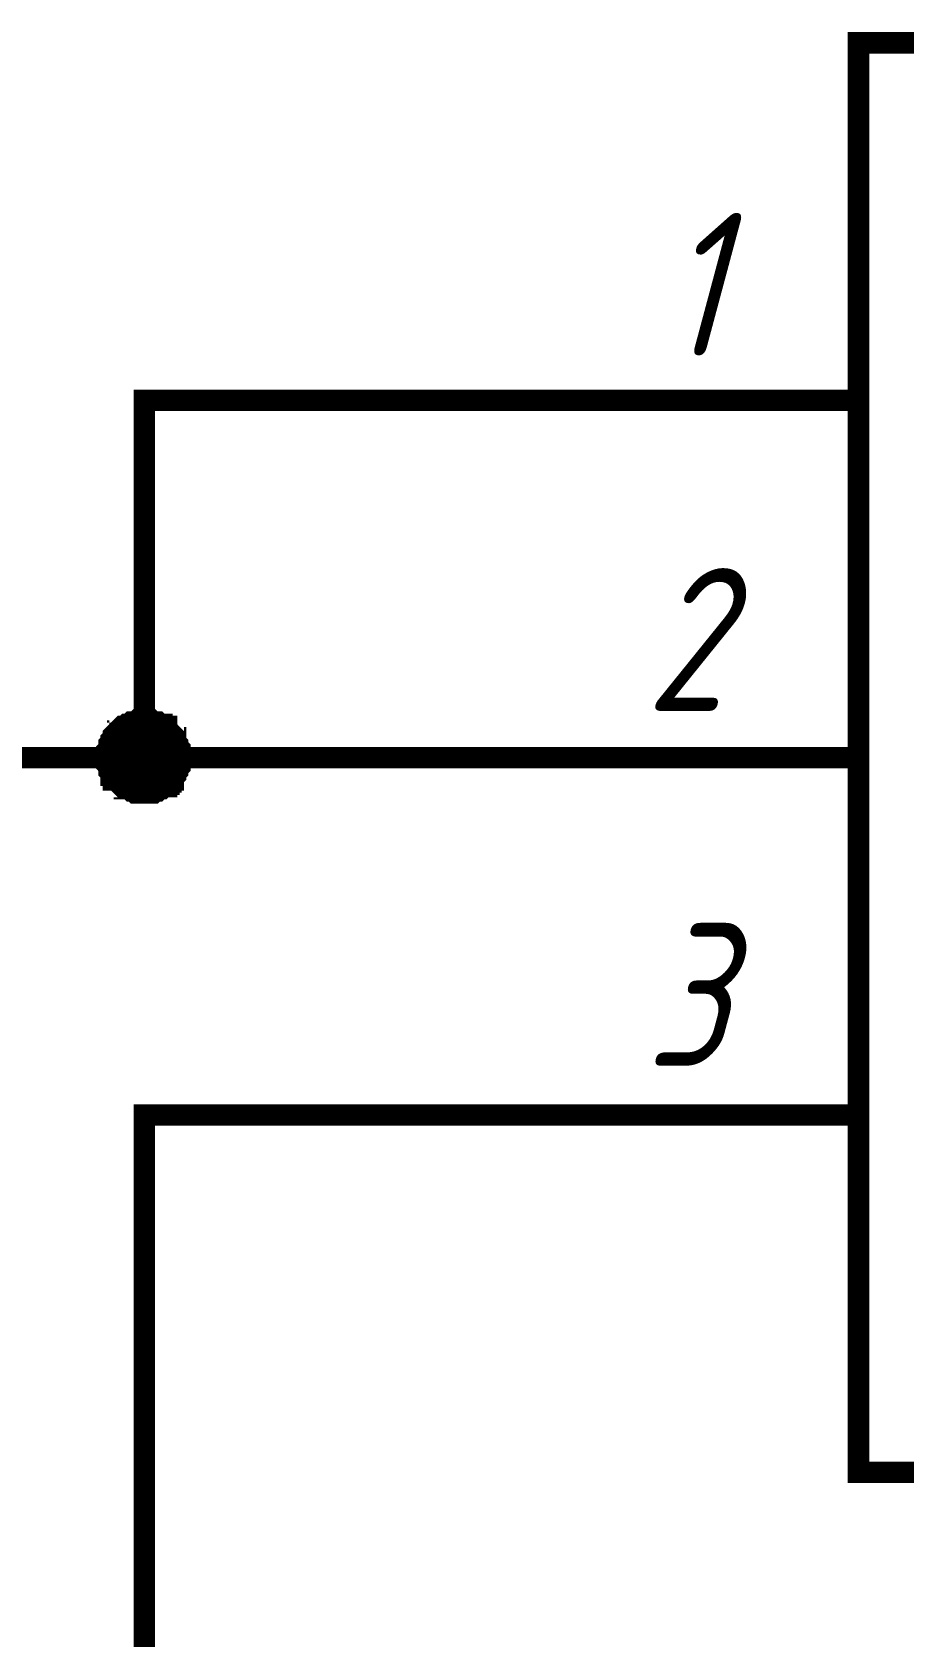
# Model space of a CAD drawing. Extents: x 260 to 1101, y 70 to 664.
# Drawn here: x 430.1 to 442.31, y 139.47 to 161.93 of the extents above; entities that cross this region are included whole.
import ezdxf

# ---------------------------------------------------------------- set-up
doc = ezdxf.new("R2010")
doc.units = 0
doc.header["$MEASUREMENT"] = 0
doc.layers.add('Sheet', color=255, linetype='CONTINUOUS')
doc.styles.add('GOST type A0', font='', dxfattribs={"oblique": 15, "height": 3.5})
doc.styles.get('GOST type A0').set_extended_font_data('GOST type A')

msp = doc.modelspace()

# ---------------------------------------------------------------- linework, layer by layer
at = {"layer": 'Sheet', "const_width": 0.3}
msp.add_lwpolyline([(441.673, 161.776), (466.642, 161.776), (466.642, 141.769), (441.673, 141.769), (441.673, 161.776)], close=True, dxfattribs=at)
at = {"layer": 'Sheet'}
for points, const_width in [([(431.673, 151.773), (431.673, 156.774), (439.158, 156.774)], 0.3), ([(441.673, 156.774), (439.158, 156.774)], 0.3), ([(431.145, 151.773), (431.145, 151.804), (431.145, 151.835), (431.145, 151.835), (431.145, 151.866), (431.176, 151.897), (431.176, 151.928), (431.176, 151.959), (431.176, 151.959), (431.207, 151.99), (431.207, 152.021), (431.238, 152.052), (431.238, 152.052), (431.238, 152.083), (431.269, 152.114), (431.3, 152.114), (431.3, 152.146), (431.331, 152.146), (431.331, 152.177), (431.362, 152.208), (431.394, 152.208), (431.394, 152.208), (431.425, 152.239), (431.456, 152.239), (431.487, 152.27), (431.487, 152.27), (431.518, 152.27), (431.549, 152.27), (431.58, 152.301), (431.611, 152.301), (431.611, 152.301), (431.642, 152.301), (431.673, 152.301)], 0.3), ([(431.145, 151.773), (431.145, 151.804), (431.145, 151.835), (431.145, 151.835), (431.145, 151.866), (431.176, 151.897), (431.176, 151.928), (431.176, 151.959), (431.176, 151.959), (431.207, 151.99), (431.207, 152.021), (431.238, 152.052), (431.238, 152.052), (431.238, 152.083), (431.269, 152.114), (431.3, 152.114), (431.3, 152.146), (431.331, 152.146), (431.331, 152.177), (431.362, 152.208), (431.394, 152.208), (431.394, 152.208), (431.425, 152.239), (431.456, 152.239), (431.487, 152.27), (431.487, 152.27), (431.518, 152.27), (431.549, 152.27), (431.58, 152.301), (431.611, 152.301), (431.611, 152.301), (431.642, 152.301), (431.673, 152.301)], 0.3), ([(431.145, 151.773), (431.145, 151.804), (431.145, 151.835), (431.145, 151.835), (431.145, 151.866), (431.176, 151.897), (431.176, 151.928), (431.176, 151.959), (431.176, 151.959), (431.207, 151.99), (431.207, 152.021), (431.238, 152.052), (431.238, 152.052), (431.238, 152.083), (431.269, 152.114), (431.3, 152.114), (431.3, 152.146), (431.331, 152.146), (431.331, 152.177), (431.362, 152.208), (431.394, 152.208), (431.394, 152.208), (431.425, 152.239), (431.456, 152.239), (431.487, 152.27), (431.487, 152.27), (431.518, 152.27), (431.549, 152.27), (431.58, 152.301), (431.611, 152.301), (431.611, 152.301), (431.642, 152.301), (431.673, 152.301)], 0.3), ([(431.145, 151.773), (431.145, 151.804), (431.145, 151.835), (431.145, 151.835), (431.145, 151.866), (431.176, 151.897), (431.176, 151.928), (431.176, 151.959), (431.176, 151.959), (431.207, 151.99), (431.207, 152.021), (431.238, 152.052), (431.238, 152.052), (431.238, 152.083), (431.269, 152.114), (431.3, 152.114), (431.3, 152.146), (431.331, 152.146), (431.331, 152.177), (431.362, 152.208), (431.394, 152.208), (431.394, 152.208), (431.425, 152.239), (431.456, 152.239), (431.487, 152.27), (431.487, 152.27), (431.518, 152.27), (431.549, 152.27), (431.58, 152.301), (431.611, 152.301), (431.611, 152.301), (431.642, 152.301), (431.673, 152.301)], 0.3), ([(431.145, 151.773), (431.145, 151.804), (431.145, 151.835), (431.145, 151.835), (431.145, 151.866), (431.176, 151.897), (431.176, 151.928), (431.176, 151.959), (431.176, 151.959), (431.207, 151.99), (431.207, 152.021), (431.238, 152.052), (431.238, 152.052), (431.238, 152.083), (431.269, 152.114), (431.3, 152.114), (431.3, 152.146), (431.331, 152.146), (431.331, 152.177), (431.362, 152.208), (431.394, 152.208), (431.394, 152.208), (431.425, 152.239), (431.456, 152.239), (431.487, 152.27), (431.487, 152.27), (431.518, 152.27), (431.549, 152.27), (431.58, 152.301), (431.611, 152.301), (431.611, 152.301), (431.642, 152.301), (431.673, 152.301)], 0.0991), ([(431.145, 151.773), (431.145, 151.804), (431.145, 151.835), (431.145, 151.835), (431.145, 151.866), (431.176, 151.897), (431.176, 151.928), (431.176, 151.959), (431.176, 151.959), (431.207, 151.99), (431.207, 152.021), (431.238, 152.052), (431.238, 152.052), (431.238, 152.083), (431.269, 152.114), (431.3, 152.114), (431.3, 152.146), (431.331, 152.146), (431.331, 152.177), (431.362, 152.208), (431.394, 152.208), (431.394, 152.208), (431.425, 152.239), (431.456, 152.239), (431.487, 152.27), (431.487, 152.27), (431.518, 152.27), (431.549, 152.27), (431.58, 152.301), (431.611, 152.301), (431.611, 152.301), (431.642, 152.301), (431.673, 152.301)], 0.0991), ([(431.145, 151.773), (431.145, 151.804), (431.145, 151.835), (431.145, 151.835), (431.145, 151.866), (431.176, 151.897), (431.176, 151.928), (431.176, 151.959), (431.176, 151.959), (431.207, 151.99), (431.207, 152.021), (431.238, 152.052), (431.238, 152.052), (431.238, 152.083), (431.269, 152.114), (431.3, 152.114), (431.3, 152.146), (431.331, 152.146), (431.331, 152.177), (431.362, 152.208), (431.394, 152.208), (431.394, 152.208), (431.425, 152.239), (431.456, 152.239), (431.487, 152.27), (431.487, 152.27), (431.518, 152.27), (431.549, 152.27), (431.58, 152.301), (431.611, 152.301), (431.611, 152.301), (431.642, 152.301), (431.673, 152.301)], 0.0991), ([(431.145, 151.773), (431.145, 151.804), (431.145, 151.835), (431.145, 151.835), (431.145, 151.866), (431.176, 151.897), (431.176, 151.928), (431.176, 151.959), (431.176, 151.959), (431.207, 151.99), (431.207, 152.021), (431.238, 152.052), (431.238, 152.052), (431.238, 152.083), (431.269, 152.114), (431.3, 152.114), (431.3, 152.146), (431.331, 152.146), (431.331, 152.177), (431.362, 152.208), (431.394, 152.208), (431.394, 152.208), (431.425, 152.239), (431.456, 152.239), (431.487, 152.27), (431.487, 152.27), (431.518, 152.27), (431.549, 152.27), (431.58, 152.301), (431.611, 152.301), (431.611, 152.301), (431.642, 152.301), (431.673, 152.301)], 0.0991), ([(431.673, 152.301), (431.673, 152.301)], 0.3), ([(431.673, 152.301), (431.704, 152.301), (431.735, 152.301), (431.735, 152.301), (431.766, 152.301), (431.797, 152.27), (431.828, 152.27), (431.859, 152.27), (431.859, 152.27), (431.89, 152.239), (431.921, 152.239), (431.921, 152.208), (431.953, 152.208), (431.984, 152.208), (431.984, 152.177), (432.015, 152.146), (432.015, 152.146), (432.046, 152.114), (432.046, 152.114), (432.077, 152.083), (432.077, 152.052), (432.108, 152.052), (432.108, 152.021), (432.108, 151.99), (432.139, 151.959), (432.139, 151.959), (432.139, 151.928), (432.17, 151.897), (432.17, 151.866), (432.17, 151.835), (432.17, 151.835), (432.17, 151.804), (432.17, 151.773)], 0.3), ([(431.673, 152.301), (431.673, 152.301)], 0.3), ([(431.673, 152.301), (431.704, 152.301), (431.735, 152.301), (431.735, 152.301), (431.766, 152.301), (431.797, 152.27), (431.828, 152.27), (431.859, 152.27), (431.859, 152.27), (431.89, 152.239), (431.921, 152.239), (431.921, 152.208), (431.953, 152.208), (431.984, 152.208), (431.984, 152.177), (432.015, 152.146), (432.015, 152.146), (432.046, 152.114), (432.046, 152.114), (432.077, 152.083), (432.077, 152.052), (432.108, 152.052), (432.108, 152.021), (432.108, 151.99), (432.139, 151.959), (432.139, 151.959), (432.139, 151.928), (432.17, 151.897), (432.17, 151.866), (432.17, 151.835), (432.17, 151.835), (432.17, 151.804), (432.17, 151.773)], 0.3), ([(431.673, 152.301), (431.673, 152.301)], 0.3), ([(431.673, 152.301), (431.704, 152.301), (431.735, 152.301), (431.735, 152.301), (431.766, 152.301), (431.797, 152.27), (431.828, 152.27), (431.859, 152.27), (431.859, 152.27), (431.89, 152.239), (431.921, 152.239), (431.921, 152.208), (431.953, 152.208), (431.984, 152.208), (431.984, 152.177), (432.015, 152.146), (432.015, 152.146), (432.046, 152.114), (432.046, 152.114), (432.077, 152.083), (432.077, 152.052), (432.108, 152.052), (432.108, 152.021), (432.108, 151.99), (432.139, 151.959), (432.139, 151.959), (432.139, 151.928), (432.17, 151.897), (432.17, 151.866), (432.17, 151.835), (432.17, 151.835), (432.17, 151.804), (432.17, 151.773)], 0.3), ([(431.673, 152.301), (431.673, 152.301)], 0.3), ([(431.673, 152.301), (431.704, 152.301), (431.735, 152.301), (431.735, 152.301), (431.766, 152.301), (431.797, 152.27), (431.828, 152.27), (431.859, 152.27), (431.859, 152.27), (431.89, 152.239), (431.921, 152.239), (431.921, 152.208), (431.953, 152.208), (431.984, 152.208), (431.984, 152.177), (432.015, 152.146), (432.015, 152.146), (432.046, 152.114), (432.046, 152.114), (432.077, 152.083), (432.077, 152.052), (432.108, 152.052), (432.108, 152.021), (432.108, 151.99), (432.139, 151.959), (432.139, 151.959), (432.139, 151.928), (432.17, 151.897), (432.17, 151.866), (432.17, 151.835), (432.17, 151.835), (432.17, 151.804), (432.17, 151.773)], 0.3), ([(431.673, 152.301), (431.673, 152.301)], 0.0991), ([(431.673, 152.301), (431.704, 152.301), (431.735, 152.301), (431.735, 152.301), (431.766, 152.301), (431.797, 152.27), (431.828, 152.27), (431.859, 152.27), (431.859, 152.27), (431.89, 152.239), (431.921, 152.239), (431.921, 152.208), (431.953, 152.208), (431.984, 152.208), (431.984, 152.177), (432.015, 152.146), (432.015, 152.146), (432.046, 152.114), (432.046, 152.114), (432.077, 152.083), (432.077, 152.052), (432.108, 152.052), (432.108, 152.021), (432.108, 151.99), (432.139, 151.959), (432.139, 151.959), (432.139, 151.928), (432.17, 151.897), (432.17, 151.866), (432.17, 151.835), (432.17, 151.835), (432.17, 151.804), (432.17, 151.773)], 0.0991), ([(431.673, 152.301), (431.673, 152.301)], 0.0991), ([(431.673, 152.301), (431.704, 152.301), (431.735, 152.301), (431.735, 152.301), (431.766, 152.301), (431.797, 152.27), (431.828, 152.27), (431.859, 152.27), (431.859, 152.27), (431.89, 152.239), (431.921, 152.239), (431.921, 152.208), (431.953, 152.208), (431.984, 152.208), (431.984, 152.177), (432.015, 152.146), (432.015, 152.146), (432.046, 152.114), (432.046, 152.114), (432.077, 152.083), (432.077, 152.052), (432.108, 152.052), (432.108, 152.021), (432.108, 151.99), (432.139, 151.959), (432.139, 151.959), (432.139, 151.928), (432.17, 151.897), (432.17, 151.866), (432.17, 151.835), (432.17, 151.835), (432.17, 151.804), (432.17, 151.773)], 0.0991), ([(431.673, 152.301), (431.673, 152.301)], 0.0991), ([(431.673, 152.301), (431.704, 152.301), (431.735, 152.301), (431.735, 152.301), (431.766, 152.301), (431.797, 152.27), (431.828, 152.27), (431.859, 152.27), (431.859, 152.27), (431.89, 152.239), (431.921, 152.239), (431.921, 152.208), (431.953, 152.208), (431.984, 152.208), (431.984, 152.177), (432.015, 152.146), (432.015, 152.146), (432.046, 152.114), (432.046, 152.114), (432.077, 152.083), (432.077, 152.052), (432.108, 152.052), (432.108, 152.021), (432.108, 151.99), (432.139, 151.959), (432.139, 151.959), (432.139, 151.928), (432.17, 151.897), (432.17, 151.866), (432.17, 151.835), (432.17, 151.835), (432.17, 151.804), (432.17, 151.773)], 0.0991), ([(431.673, 152.301), (431.673, 152.301)], 0.0991), ([(431.673, 152.301), (431.704, 152.301), (431.735, 152.301), (431.735, 152.301), (431.766, 152.301), (431.797, 152.27), (431.828, 152.27), (431.859, 152.27), (431.859, 152.27), (431.89, 152.239), (431.921, 152.239), (431.921, 152.208), (431.953, 152.208), (431.984, 152.208), (431.984, 152.177), (432.015, 152.146), (432.015, 152.146), (432.046, 152.114), (432.046, 152.114), (432.077, 152.083), (432.077, 152.052), (432.108, 152.052), (432.108, 152.021), (432.108, 151.99), (432.139, 151.959), (432.139, 151.959), (432.139, 151.928), (432.17, 151.897), (432.17, 151.866), (432.17, 151.835), (432.17, 151.835), (432.17, 151.804), (432.17, 151.773)], 0.0991), ([(439.158, 151.773), (431.673, 151.773), (421.673, 151.773), (421.673, 144.286)], 0.3), ([(431.673, 151.276), (431.642, 151.276), (431.611, 151.276), (431.611, 151.276), (431.58, 151.276), (431.549, 151.276), (431.518, 151.307), (431.487, 151.307), (431.487, 151.307), (431.456, 151.338), (431.425, 151.338), (431.394, 151.338), (431.394, 151.369), (431.362, 151.369), (431.331, 151.4), (431.331, 151.4), (431.3, 151.431), (431.3, 151.431), (431.269, 151.462), (431.238, 151.462), (431.238, 151.493), (431.238, 151.524), (431.207, 151.524), (431.207, 151.555), (431.176, 151.586), (431.176, 151.586), (431.176, 151.617), (431.176, 151.648), (431.145, 151.68), (431.145, 151.711), (431.145, 151.711), (431.145, 151.742), (431.145, 151.773)], 0.3), ([(431.145, 151.773), (431.145, 151.773)], 0.3), ([(431.673, 151.276), (431.642, 151.276), (431.611, 151.276), (431.611, 151.276), (431.58, 151.276), (431.549, 151.276), (431.518, 151.307), (431.487, 151.307), (431.487, 151.307), (431.456, 151.338), (431.425, 151.338), (431.394, 151.338), (431.394, 151.369), (431.362, 151.369), (431.331, 151.4), (431.331, 151.4), (431.3, 151.431), (431.3, 151.431), (431.269, 151.462), (431.238, 151.462), (431.238, 151.493), (431.238, 151.524), (431.207, 151.524), (431.207, 151.555), (431.176, 151.586), (431.176, 151.586), (431.176, 151.617), (431.176, 151.648), (431.145, 151.68), (431.145, 151.711), (431.145, 151.711), (431.145, 151.742), (431.145, 151.773)], 0.3), ([(431.145, 151.773), (431.145, 151.773)], 0.3), ([(431.673, 151.276), (431.642, 151.276), (431.611, 151.276), (431.611, 151.276), (431.58, 151.276), (431.549, 151.276), (431.518, 151.307), (431.487, 151.307), (431.487, 151.307), (431.456, 151.338), (431.425, 151.338), (431.394, 151.338), (431.394, 151.369), (431.362, 151.369), (431.331, 151.4), (431.331, 151.4), (431.3, 151.431), (431.3, 151.431), (431.269, 151.462), (431.238, 151.462), (431.238, 151.493), (431.238, 151.524), (431.207, 151.524), (431.207, 151.555), (431.176, 151.586), (431.176, 151.586), (431.176, 151.617), (431.176, 151.648), (431.145, 151.68), (431.145, 151.711), (431.145, 151.711), (431.145, 151.742), (431.145, 151.773)], 0.3), ([(431.145, 151.773), (431.145, 151.773)], 0.3), ([(431.673, 151.276), (431.642, 151.276), (431.611, 151.276), (431.611, 151.276), (431.58, 151.276), (431.549, 151.276), (431.518, 151.307), (431.487, 151.307), (431.487, 151.307), (431.456, 151.338), (431.425, 151.338), (431.394, 151.338), (431.394, 151.369), (431.362, 151.369), (431.331, 151.4), (431.331, 151.4), (431.3, 151.431), (431.3, 151.431), (431.269, 151.462), (431.238, 151.462), (431.238, 151.493), (431.238, 151.524), (431.207, 151.524), (431.207, 151.555), (431.176, 151.586), (431.176, 151.586), (431.176, 151.617), (431.176, 151.648), (431.145, 151.68), (431.145, 151.711), (431.145, 151.711), (431.145, 151.742), (431.145, 151.773)], 0.3), ([(431.145, 151.773), (431.145, 151.773)], 0.3), ([(431.673, 151.276), (431.642, 151.276), (431.611, 151.276), (431.611, 151.276), (431.58, 151.276), (431.549, 151.276), (431.518, 151.307), (431.487, 151.307), (431.487, 151.307), (431.456, 151.338), (431.425, 151.338), (431.394, 151.338), (431.394, 151.369), (431.362, 151.369), (431.331, 151.4), (431.331, 151.4), (431.3, 151.431), (431.3, 151.431), (431.269, 151.462), (431.238, 151.462), (431.238, 151.493), (431.238, 151.524), (431.207, 151.524), (431.207, 151.555), (431.176, 151.586), (431.176, 151.586), (431.176, 151.617), (431.176, 151.648), (431.145, 151.68), (431.145, 151.711), (431.145, 151.711), (431.145, 151.742), (431.145, 151.773)], 0.0991), ([(431.145, 151.773), (431.145, 151.773)], 0.0991), ([(431.673, 151.276), (431.642, 151.276), (431.611, 151.276), (431.611, 151.276), (431.58, 151.276), (431.549, 151.276), (431.518, 151.307), (431.487, 151.307), (431.487, 151.307), (431.456, 151.338), (431.425, 151.338), (431.394, 151.338), (431.394, 151.369), (431.362, 151.369), (431.331, 151.4), (431.331, 151.4), (431.3, 151.431), (431.3, 151.431), (431.269, 151.462), (431.238, 151.462), (431.238, 151.493), (431.238, 151.524), (431.207, 151.524), (431.207, 151.555), (431.176, 151.586), (431.176, 151.586), (431.176, 151.617), (431.176, 151.648), (431.145, 151.68), (431.145, 151.711), (431.145, 151.711), (431.145, 151.742), (431.145, 151.773)], 0.0991), ([(431.145, 151.773), (431.145, 151.773)], 0.0991), ([(431.673, 151.276), (431.642, 151.276), (431.611, 151.276), (431.611, 151.276), (431.58, 151.276), (431.549, 151.276), (431.518, 151.307), (431.487, 151.307), (431.487, 151.307), (431.456, 151.338), (431.425, 151.338), (431.394, 151.338), (431.394, 151.369), (431.362, 151.369), (431.331, 151.4), (431.331, 151.4), (431.3, 151.431), (431.3, 151.431), (431.269, 151.462), (431.238, 151.462), (431.238, 151.493), (431.238, 151.524), (431.207, 151.524), (431.207, 151.555), (431.176, 151.586), (431.176, 151.586), (431.176, 151.617), (431.176, 151.648), (431.145, 151.68), (431.145, 151.711), (431.145, 151.711), (431.145, 151.742), (431.145, 151.773)], 0.0991), ([(431.145, 151.773), (431.145, 151.773)], 0.0991), ([(431.673, 151.276), (431.642, 151.276), (431.611, 151.276), (431.611, 151.276), (431.58, 151.276), (431.549, 151.276), (431.518, 151.307), (431.487, 151.307), (431.487, 151.307), (431.456, 151.338), (431.425, 151.338), (431.394, 151.338), (431.394, 151.369), (431.362, 151.369), (431.331, 151.4), (431.331, 151.4), (431.3, 151.431), (431.3, 151.431), (431.269, 151.462), (431.238, 151.462), (431.238, 151.493), (431.238, 151.524), (431.207, 151.524), (431.207, 151.555), (431.176, 151.586), (431.176, 151.586), (431.176, 151.617), (431.176, 151.648), (431.145, 151.68), (431.145, 151.711), (431.145, 151.711), (431.145, 151.742), (431.145, 151.773)], 0.0991), ([(431.145, 151.773), (431.145, 151.773)], 0.0991), ([(432.17, 151.773), (432.17, 151.742), (432.17, 151.711), (432.17, 151.711), (432.17, 151.68), (432.17, 151.648), (432.139, 151.617), (432.139, 151.586), (432.139, 151.586), (432.108, 151.555), (432.108, 151.524), (432.108, 151.524), (432.077, 151.493), (432.077, 151.462), (432.046, 151.462), (432.046, 151.431), (432.015, 151.431), (432.015, 151.4), (431.984, 151.4), (431.984, 151.369), (431.953, 151.369), (431.921, 151.338), (431.921, 151.338), (431.89, 151.338), (431.859, 151.307), (431.859, 151.307), (431.828, 151.307), (431.797, 151.276), (431.766, 151.276), (431.735, 151.276), (431.735, 151.276), (431.704, 151.276), (431.673, 151.276)], 0.3), ([(432.17, 151.773), (432.17, 151.742), (432.17, 151.711), (432.17, 151.711), (432.17, 151.68), (432.17, 151.648), (432.139, 151.617), (432.139, 151.586), (432.139, 151.586), (432.108, 151.555), (432.108, 151.524), (432.108, 151.524), (432.077, 151.493), (432.077, 151.462), (432.046, 151.462), (432.046, 151.431), (432.015, 151.431), (432.015, 151.4), (431.984, 151.4), (431.984, 151.369), (431.953, 151.369), (431.921, 151.338), (431.921, 151.338), (431.89, 151.338), (431.859, 151.307), (431.859, 151.307), (431.828, 151.307), (431.797, 151.276), (431.766, 151.276), (431.735, 151.276), (431.735, 151.276), (431.704, 151.276), (431.673, 151.276)], 0.3), ([(432.17, 151.773), (432.17, 151.742), (432.17, 151.711), (432.17, 151.711), (432.17, 151.68), (432.17, 151.648), (432.139, 151.617), (432.139, 151.586), (432.139, 151.586), (432.108, 151.555), (432.108, 151.524), (432.108, 151.524), (432.077, 151.493), (432.077, 151.462), (432.046, 151.462), (432.046, 151.431), (432.015, 151.431), (432.015, 151.4), (431.984, 151.4), (431.984, 151.369), (431.953, 151.369), (431.921, 151.338), (431.921, 151.338), (431.89, 151.338), (431.859, 151.307), (431.859, 151.307), (431.828, 151.307), (431.797, 151.276), (431.766, 151.276), (431.735, 151.276), (431.735, 151.276), (431.704, 151.276), (431.673, 151.276)], 0.3), ([(432.17, 151.773), (432.17, 151.742), (432.17, 151.711), (432.17, 151.711), (432.17, 151.68), (432.17, 151.648), (432.139, 151.617), (432.139, 151.586), (432.139, 151.586), (432.108, 151.555), (432.108, 151.524), (432.108, 151.524), (432.077, 151.493), (432.077, 151.462), (432.046, 151.462), (432.046, 151.431), (432.015, 151.431), (432.015, 151.4), (431.984, 151.4), (431.984, 151.369), (431.953, 151.369), (431.921, 151.338), (431.921, 151.338), (431.89, 151.338), (431.859, 151.307), (431.859, 151.307), (431.828, 151.307), (431.797, 151.276), (431.766, 151.276), (431.735, 151.276), (431.735, 151.276), (431.704, 151.276), (431.673, 151.276)], 0.3), ([(432.17, 151.773), (432.17, 151.742), (432.17, 151.711), (432.17, 151.711), (432.17, 151.68), (432.17, 151.648), (432.139, 151.617), (432.139, 151.586), (432.139, 151.586), (432.108, 151.555), (432.108, 151.524), (432.108, 151.524), (432.077, 151.493), (432.077, 151.462), (432.046, 151.462), (432.046, 151.431), (432.015, 151.431), (432.015, 151.4), (431.984, 151.4), (431.984, 151.369), (431.953, 151.369), (431.921, 151.338), (431.921, 151.338), (431.89, 151.338), (431.859, 151.307), (431.859, 151.307), (431.828, 151.307), (431.797, 151.276), (431.766, 151.276), (431.735, 151.276), (431.735, 151.276), (431.704, 151.276), (431.673, 151.276)], 0.0991), ([(432.17, 151.773), (432.17, 151.742), (432.17, 151.711), (432.17, 151.711), (432.17, 151.68), (432.17, 151.648), (432.139, 151.617), (432.139, 151.586), (432.139, 151.586), (432.108, 151.555), (432.108, 151.524), (432.108, 151.524), (432.077, 151.493), (432.077, 151.462), (432.046, 151.462), (432.046, 151.431), (432.015, 151.431), (432.015, 151.4), (431.984, 151.4), (431.984, 151.369), (431.953, 151.369), (431.921, 151.338), (431.921, 151.338), (431.89, 151.338), (431.859, 151.307), (431.859, 151.307), (431.828, 151.307), (431.797, 151.276), (431.766, 151.276), (431.735, 151.276), (431.735, 151.276), (431.704, 151.276), (431.673, 151.276)], 0.0991), ([(432.17, 151.773), (432.17, 151.742), (432.17, 151.711), (432.17, 151.711), (432.17, 151.68), (432.17, 151.648), (432.139, 151.617), (432.139, 151.586), (432.139, 151.586), (432.108, 151.555), (432.108, 151.524), (432.108, 151.524), (432.077, 151.493), (432.077, 151.462), (432.046, 151.462), (432.046, 151.431), (432.015, 151.431), (432.015, 151.4), (431.984, 151.4), (431.984, 151.369), (431.953, 151.369), (431.921, 151.338), (431.921, 151.338), (431.89, 151.338), (431.859, 151.307), (431.859, 151.307), (431.828, 151.307), (431.797, 151.276), (431.766, 151.276), (431.735, 151.276), (431.735, 151.276), (431.704, 151.276), (431.673, 151.276)], 0.0991), ([(432.17, 151.773), (432.17, 151.742), (432.17, 151.711), (432.17, 151.711), (432.17, 151.68), (432.17, 151.648), (432.139, 151.617), (432.139, 151.586), (432.139, 151.586), (432.108, 151.555), (432.108, 151.524), (432.108, 151.524), (432.077, 151.493), (432.077, 151.462), (432.046, 151.462), (432.046, 151.431), (432.015, 151.431), (432.015, 151.4), (431.984, 151.4), (431.984, 151.369), (431.953, 151.369), (431.921, 151.338), (431.921, 151.338), (431.89, 151.338), (431.859, 151.307), (431.859, 151.307), (431.828, 151.307), (431.797, 151.276), (431.766, 151.276), (431.735, 151.276), (431.735, 151.276), (431.704, 151.276), (431.673, 151.276)], 0.0991), ([(432.17, 151.773), (432.17, 151.773), (432.17, 151.773), (432.17, 151.773), (432.17, 151.773), (432.17, 151.773), (432.17, 151.773), (432.17, 151.773), (432.17, 151.773), (432.17, 151.773), (432.17, 151.773), (432.17, 151.773), (432.17, 151.773), (432.17, 151.773), (432.17, 151.773), (432.17, 151.773), (432.17, 151.773), (432.17, 151.773), (432.17, 151.773), (432.17, 151.773), (432.17, 151.773), (432.17, 151.773), (432.17, 151.773), (432.17, 151.773), (432.17, 151.773), (432.17, 151.773), (432.17, 151.773), (432.17, 151.773), (432.17, 151.773), (432.17, 151.773), (432.17, 151.773), (432.17, 151.773), (432.17, 151.773)], 0.3), ([(432.17, 151.773), (432.17, 151.773)], 0.3), ([(432.17, 151.773), (432.17, 151.773), (432.17, 151.773), (432.17, 151.773), (432.17, 151.773), (432.17, 151.773), (432.17, 151.773), (432.17, 151.773), (432.17, 151.773), (432.17, 151.773), (432.17, 151.773), (432.17, 151.773), (432.17, 151.773), (432.17, 151.773), (432.17, 151.773), (432.17, 151.773), (432.17, 151.773), (432.17, 151.773), (432.17, 151.773), (432.17, 151.773), (432.17, 151.773), (432.17, 151.773), (432.17, 151.773), (432.17, 151.773), (432.17, 151.773), (432.17, 151.773), (432.17, 151.773), (432.17, 151.773), (432.17, 151.773), (432.17, 151.773), (432.17, 151.773), (432.17, 151.773), (432.17, 151.773)], 0.3), ([(432.17, 151.773), (432.17, 151.773)], 0.3), ([(432.17, 151.773), (432.17, 151.773), (432.17, 151.773), (432.17, 151.773), (432.17, 151.773), (432.17, 151.773), (432.17, 151.773), (432.17, 151.773), (432.17, 151.773), (432.17, 151.773), (432.17, 151.773), (432.17, 151.773), (432.17, 151.773), (432.17, 151.773), (432.17, 151.773), (432.17, 151.773), (432.17, 151.773), (432.17, 151.773), (432.17, 151.773), (432.17, 151.773), (432.17, 151.773), (432.17, 151.773), (432.17, 151.773), (432.17, 151.773), (432.17, 151.773), (432.17, 151.773), (432.17, 151.773), (432.17, 151.773), (432.17, 151.773), (432.17, 151.773), (432.17, 151.773), (432.17, 151.773), (432.17, 151.773)], 0.3), ([(432.17, 151.773), (432.17, 151.773)], 0.3), ([(432.17, 151.773), (432.17, 151.773), (432.17, 151.773), (432.17, 151.773), (432.17, 151.773), (432.17, 151.773), (432.17, 151.773), (432.17, 151.773), (432.17, 151.773), (432.17, 151.773), (432.17, 151.773), (432.17, 151.773), (432.17, 151.773), (432.17, 151.773), (432.17, 151.773), (432.17, 151.773), (432.17, 151.773), (432.17, 151.773), (432.17, 151.773), (432.17, 151.773), (432.17, 151.773), (432.17, 151.773), (432.17, 151.773), (432.17, 151.773), (432.17, 151.773), (432.17, 151.773), (432.17, 151.773), (432.17, 151.773), (432.17, 151.773), (432.17, 151.773), (432.17, 151.773), (432.17, 151.773), (432.17, 151.773)], 0.3), ([(432.17, 151.773), (432.17, 151.773)], 0.3), ([(432.17, 151.773), (432.17, 151.773), (432.17, 151.773), (432.17, 151.773), (432.17, 151.773), (432.17, 151.773), (432.17, 151.773), (432.17, 151.773), (432.17, 151.773), (432.17, 151.773), (432.17, 151.773), (432.17, 151.773), (432.17, 151.773), (432.17, 151.773), (432.17, 151.773), (432.17, 151.773), (432.17, 151.773), (432.17, 151.773), (432.17, 151.773), (432.17, 151.773), (432.17, 151.773), (432.17, 151.773), (432.17, 151.773), (432.17, 151.773), (432.17, 151.773), (432.17, 151.773), (432.17, 151.773), (432.17, 151.773), (432.17, 151.773), (432.17, 151.773), (432.17, 151.773), (432.17, 151.773), (432.17, 151.773)], 0.0991), ([(432.17, 151.773), (432.17, 151.773)], 0.0991), ([(432.17, 151.773), (432.17, 151.773), (432.17, 151.773), (432.17, 151.773), (432.17, 151.773), (432.17, 151.773), (432.17, 151.773), (432.17, 151.773), (432.17, 151.773), (432.17, 151.773), (432.17, 151.773), (432.17, 151.773), (432.17, 151.773), (432.17, 151.773), (432.17, 151.773), (432.17, 151.773), (432.17, 151.773), (432.17, 151.773), (432.17, 151.773), (432.17, 151.773), (432.17, 151.773), (432.17, 151.773), (432.17, 151.773), (432.17, 151.773), (432.17, 151.773), (432.17, 151.773), (432.17, 151.773), (432.17, 151.773), (432.17, 151.773), (432.17, 151.773), (432.17, 151.773), (432.17, 151.773), (432.17, 151.773)], 0.0991), ([(432.17, 151.773), (432.17, 151.773)], 0.0991), ([(432.17, 151.773), (432.17, 151.773), (432.17, 151.773), (432.17, 151.773), (432.17, 151.773), (432.17, 151.773), (432.17, 151.773), (432.17, 151.773), (432.17, 151.773), (432.17, 151.773), (432.17, 151.773), (432.17, 151.773), (432.17, 151.773), (432.17, 151.773), (432.17, 151.773), (432.17, 151.773), (432.17, 151.773), (432.17, 151.773), (432.17, 151.773), (432.17, 151.773), (432.17, 151.773), (432.17, 151.773), (432.17, 151.773), (432.17, 151.773), (432.17, 151.773), (432.17, 151.773), (432.17, 151.773), (432.17, 151.773), (432.17, 151.773), (432.17, 151.773), (432.17, 151.773), (432.17, 151.773), (432.17, 151.773)], 0.0991), ([(432.17, 151.773), (432.17, 151.773)], 0.0991), ([(432.17, 151.773), (432.17, 151.773), (432.17, 151.773), (432.17, 151.773), (432.17, 151.773), (432.17, 151.773), (432.17, 151.773), (432.17, 151.773), (432.17, 151.773), (432.17, 151.773), (432.17, 151.773), (432.17, 151.773), (432.17, 151.773), (432.17, 151.773), (432.17, 151.773), (432.17, 151.773), (432.17, 151.773), (432.17, 151.773), (432.17, 151.773), (432.17, 151.773), (432.17, 151.773), (432.17, 151.773), (432.17, 151.773), (432.17, 151.773), (432.17, 151.773), (432.17, 151.773), (432.17, 151.773), (432.17, 151.773), (432.17, 151.773), (432.17, 151.773), (432.17, 151.773), (432.17, 151.773), (432.17, 151.773)], 0.0991), ([(432.17, 151.773), (432.17, 151.773)], 0.0991), ([(441.673, 151.773), (439.158, 151.773)], 0.3), ([(421.673, 129.28), (431.673, 129.28), (431.673, 146.771), (439.158, 146.771)], 0.3), ([(441.673, 146.771), (439.158, 146.771)], 0.3)]:
    msp.add_lwpolyline(points, dxfattribs=dict(at, const_width=const_width))
at = {"layer": 'Sheet', "const_width": 0.508}
msp.add_lwpolyline([(431.309, 151.797, 1), (431.817, 151.797, 1)], format="xyb", close=True, dxfattribs=at)

# ---------------------------------------------------------------- texts
at = {"layer": 'Sheet', "style": 'GOST type A0', "oblique": 15}
for s, p in [('1', (438.94, 157.396)), ('2', (438.692, 152.425)), ('3', (438.692, 147.454))]:
    msp.add_text(s, height=2, dxfattribs=at).set_placement(p)

doc.saveas('drawing.dxf')
